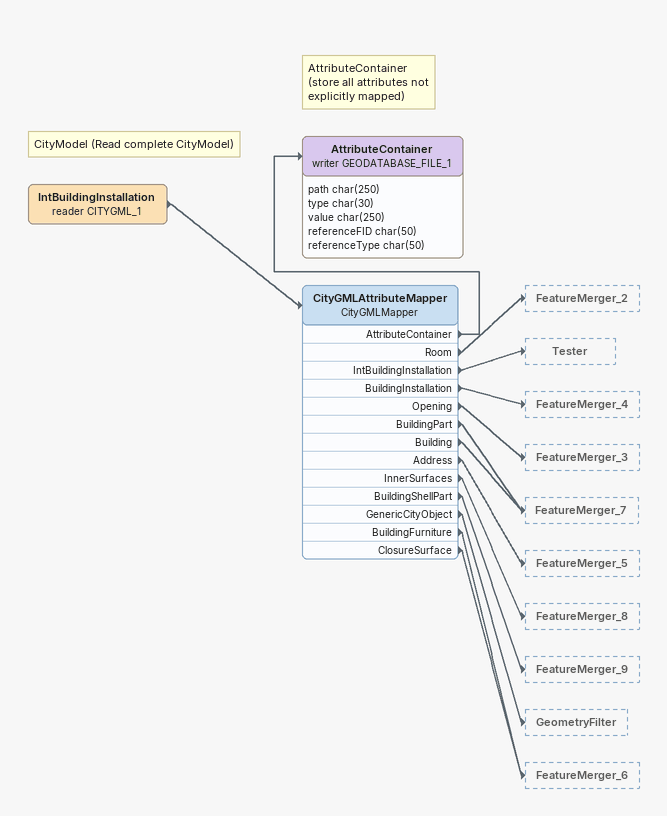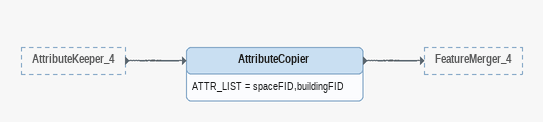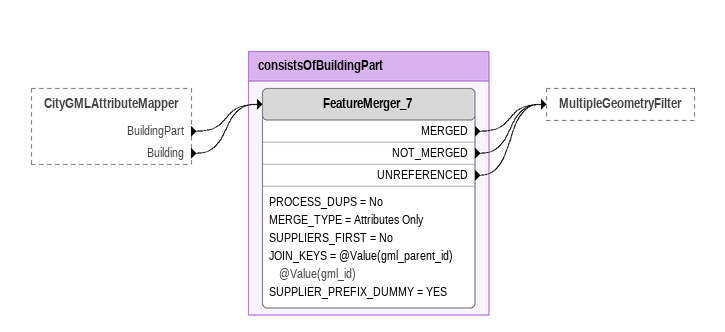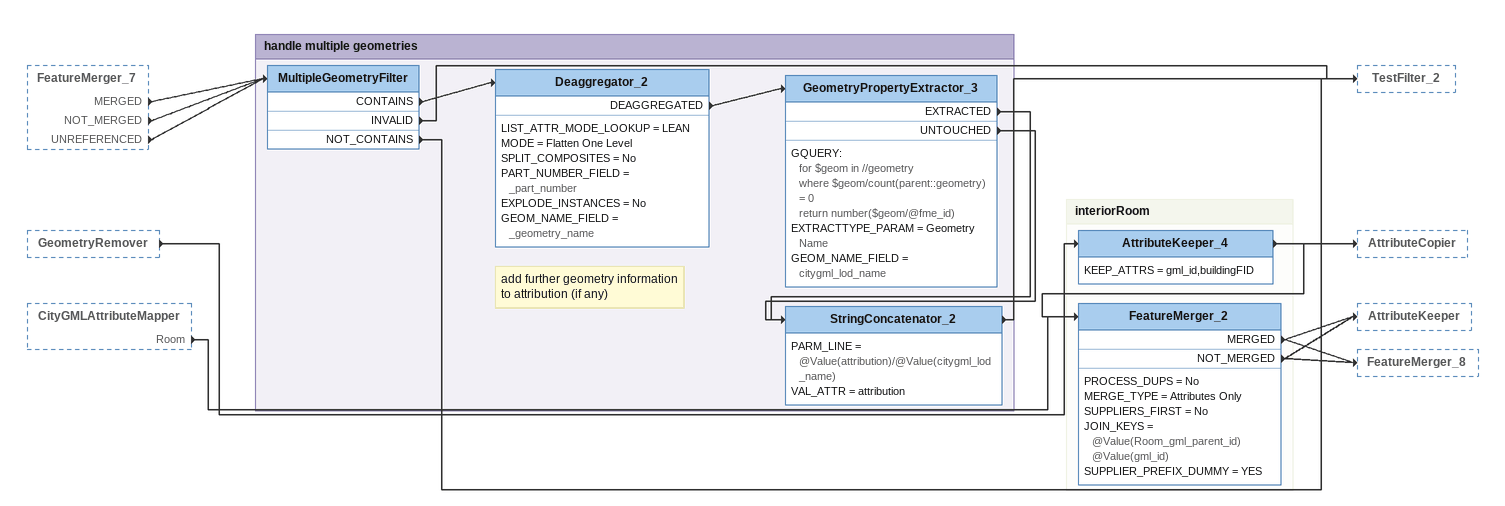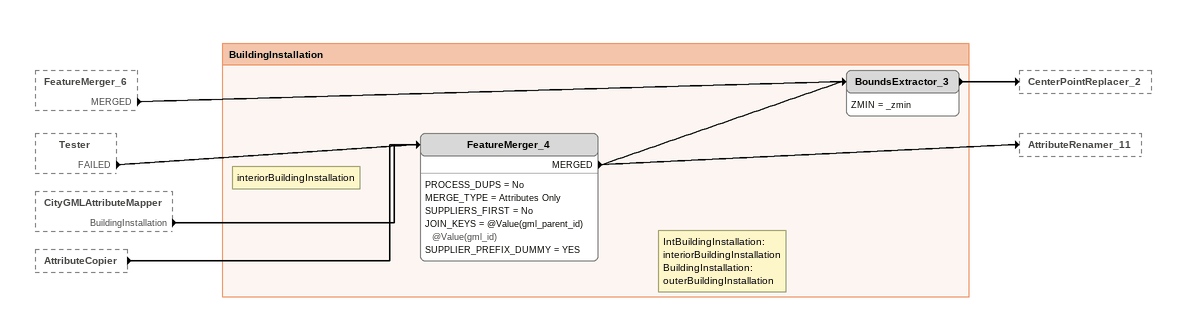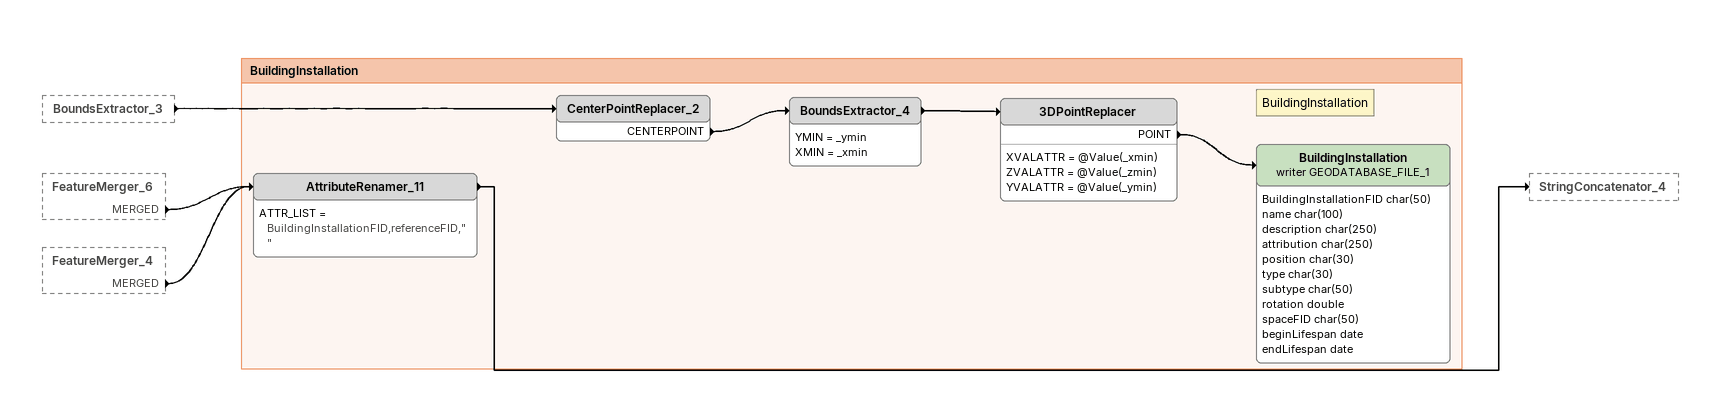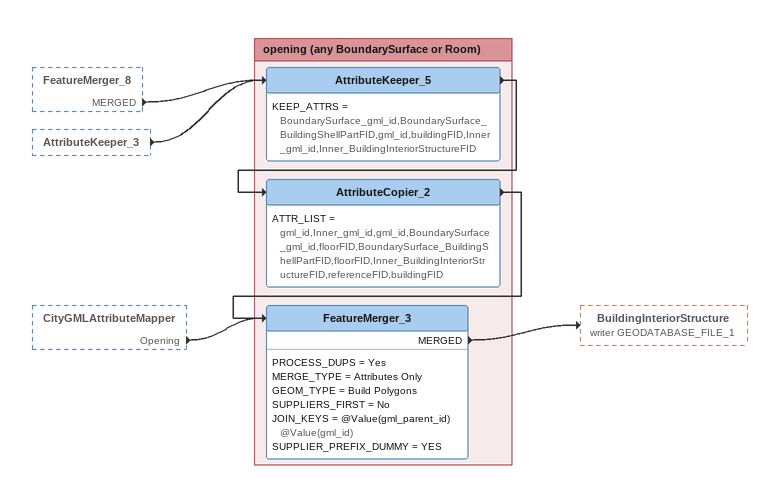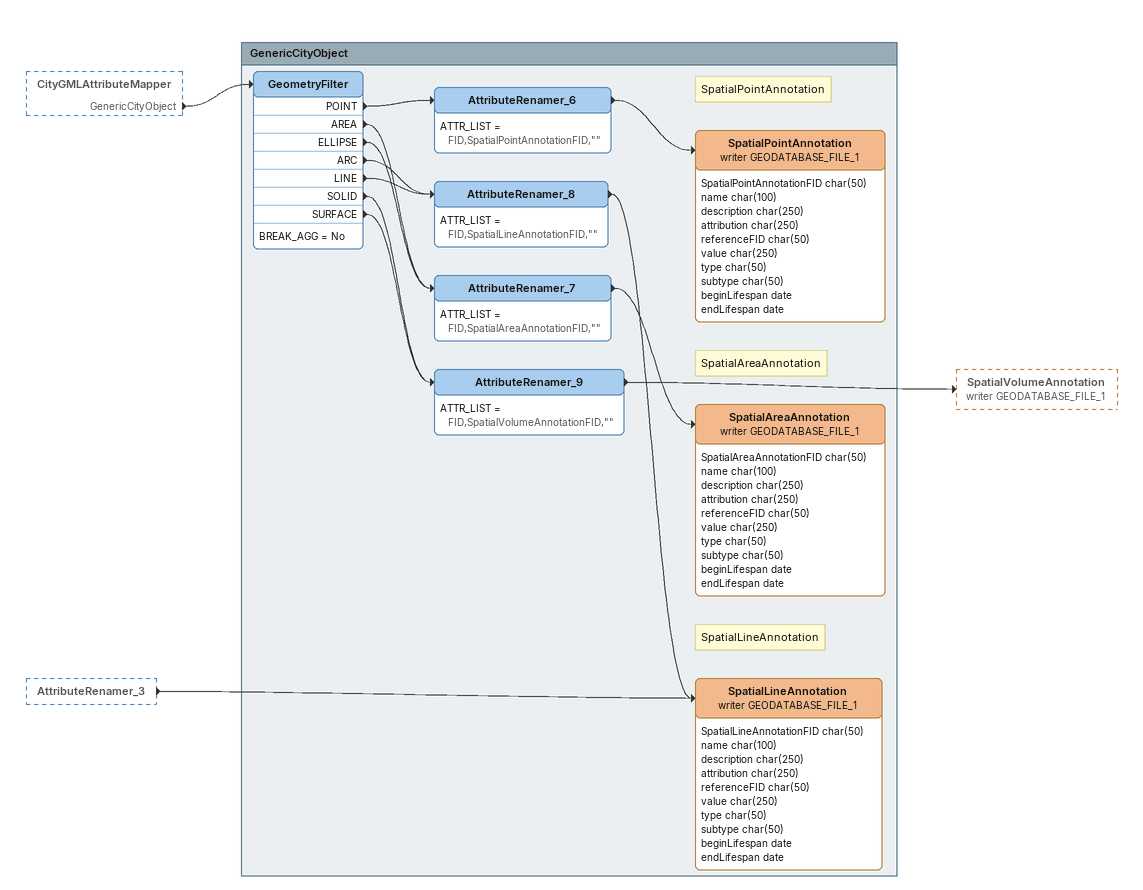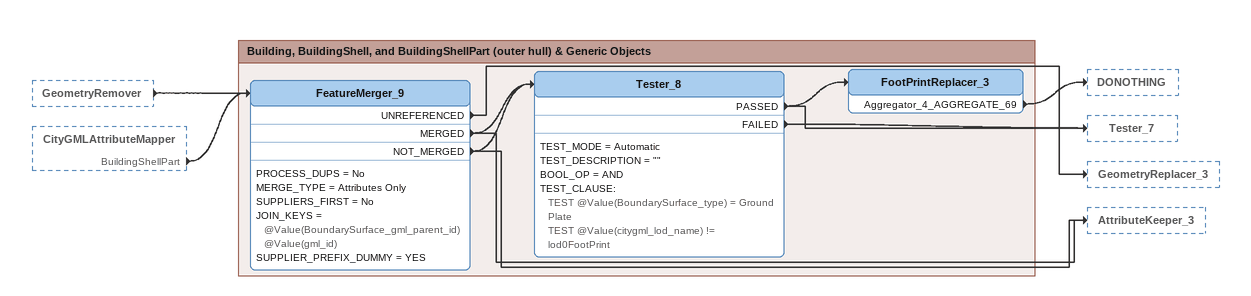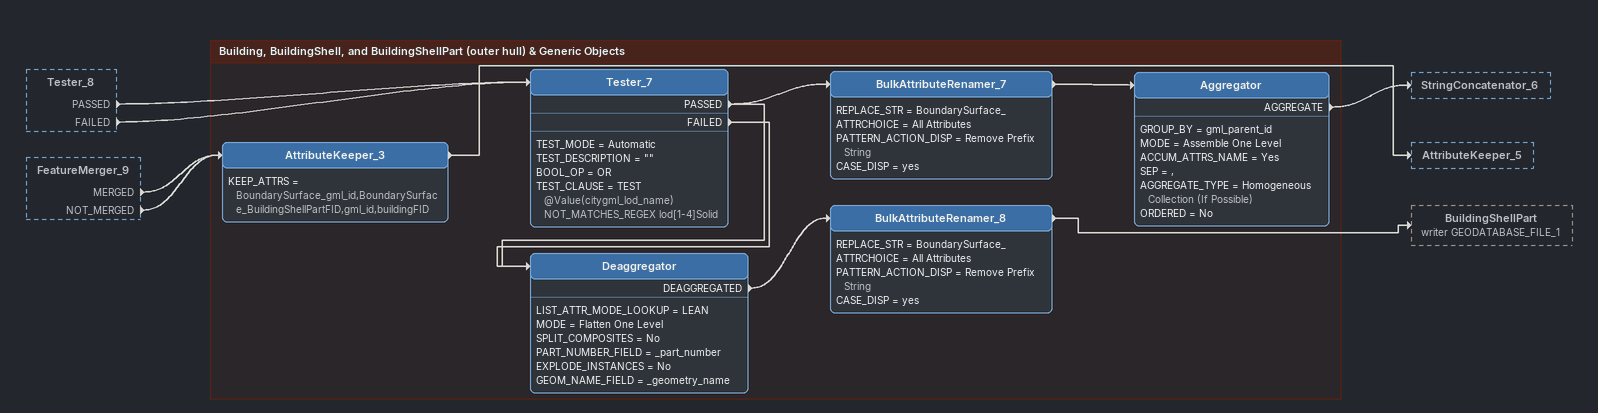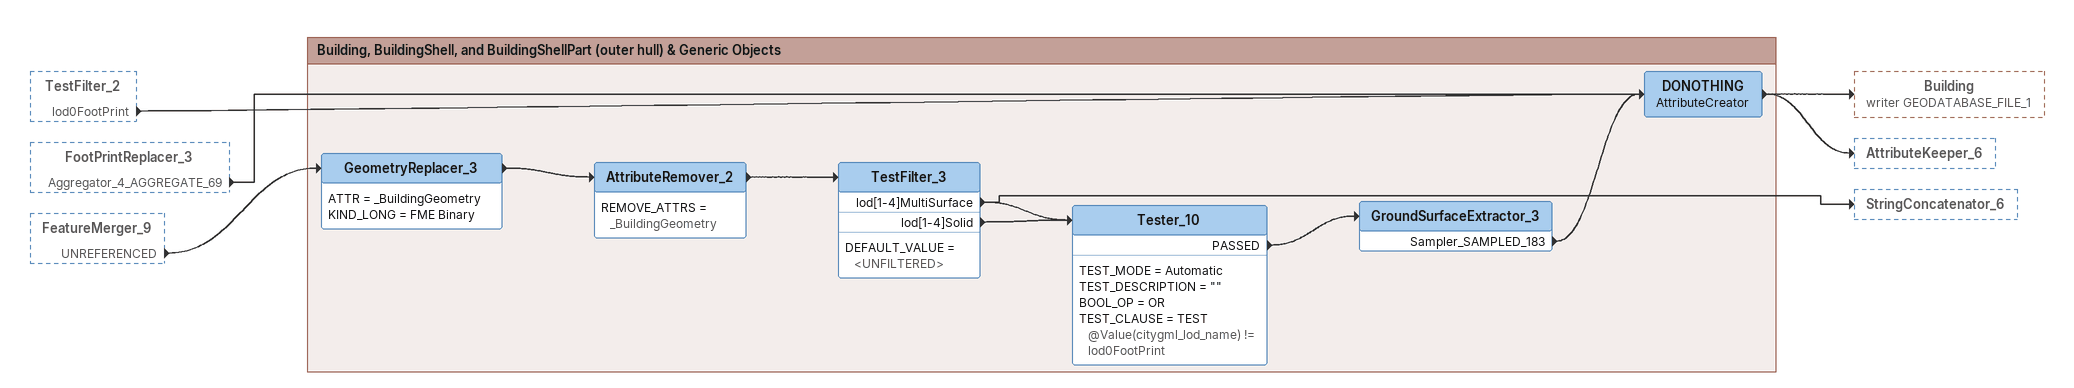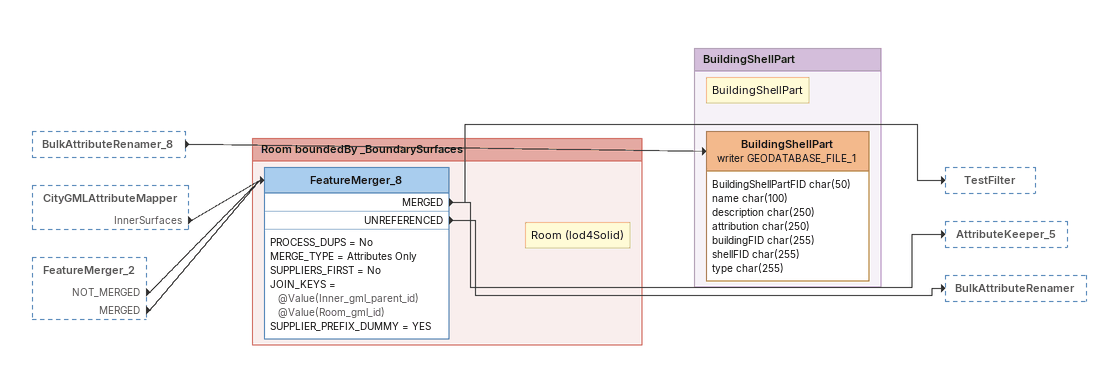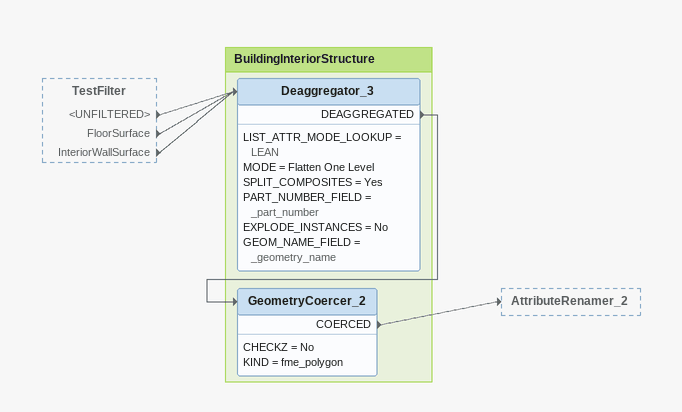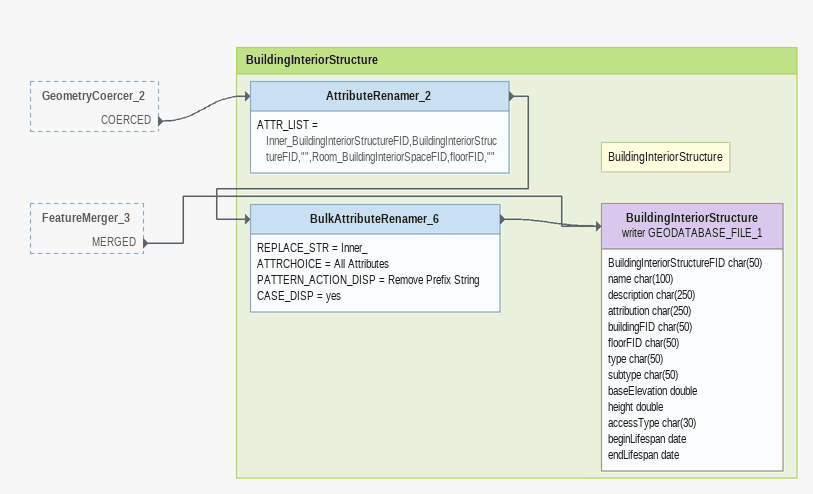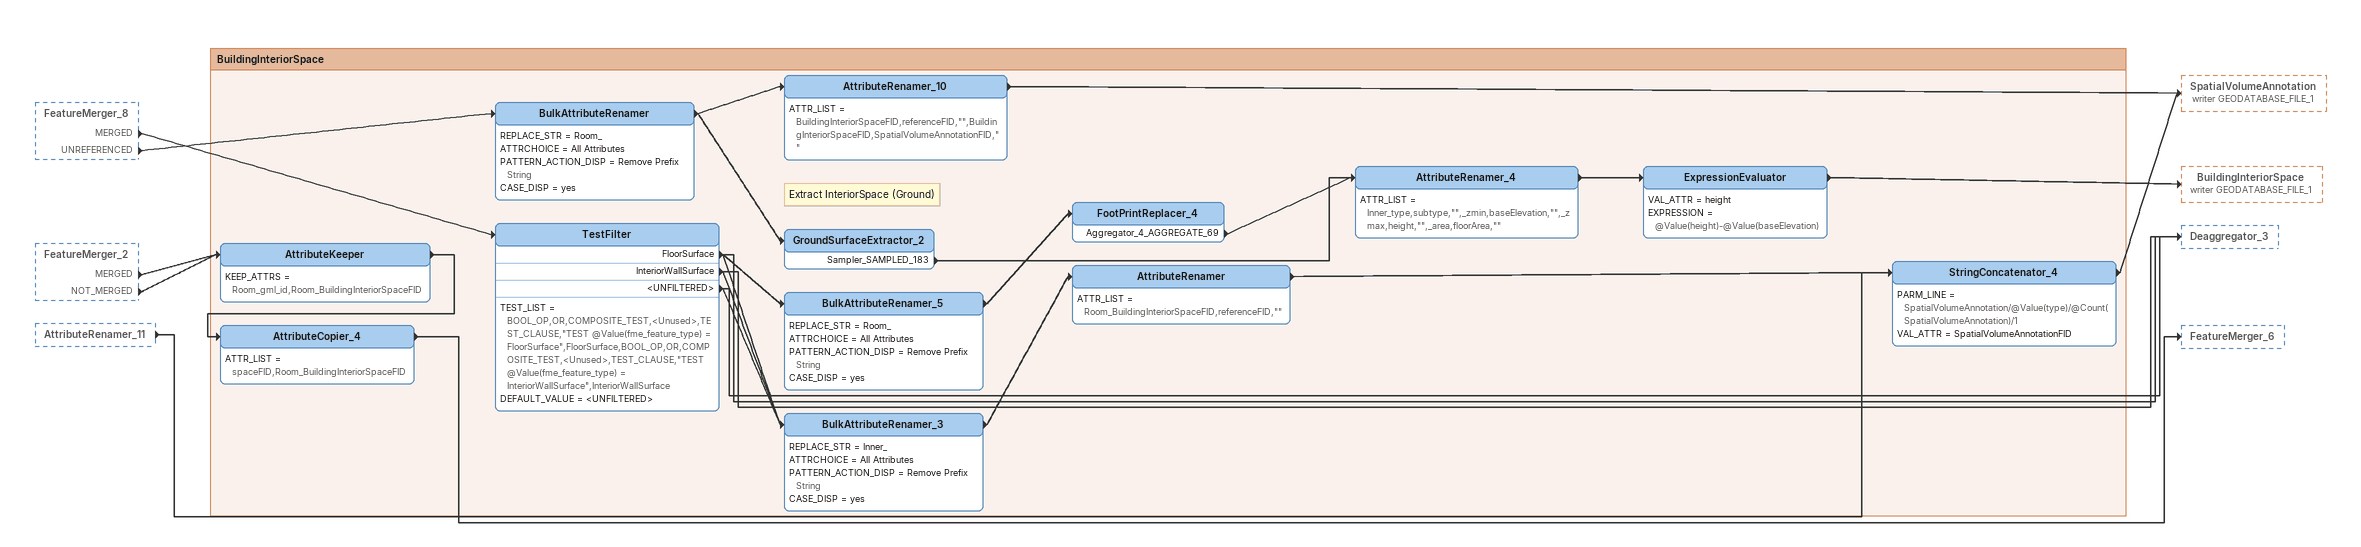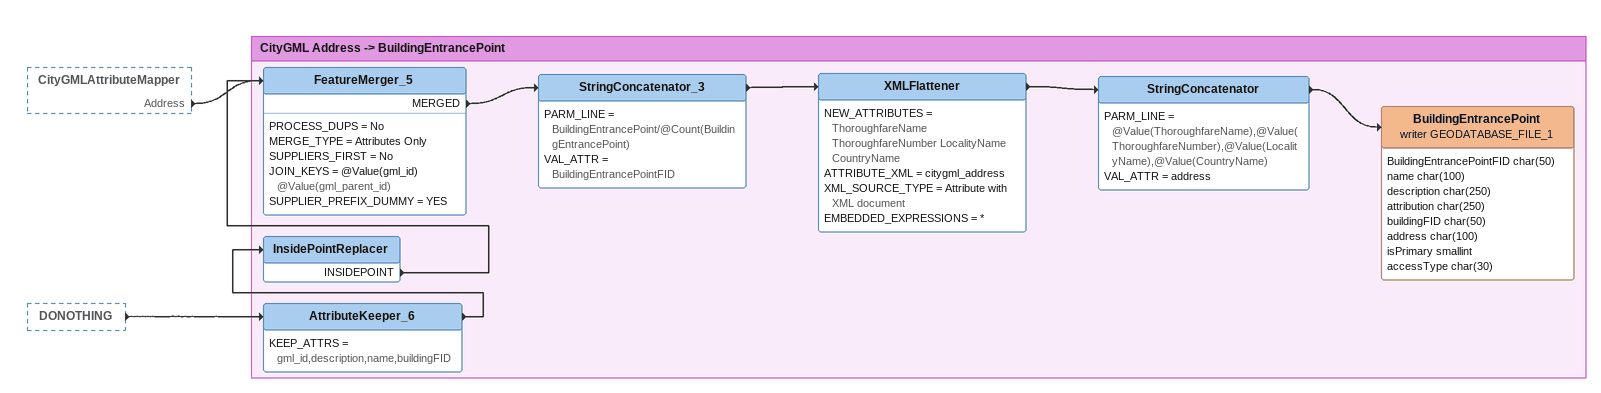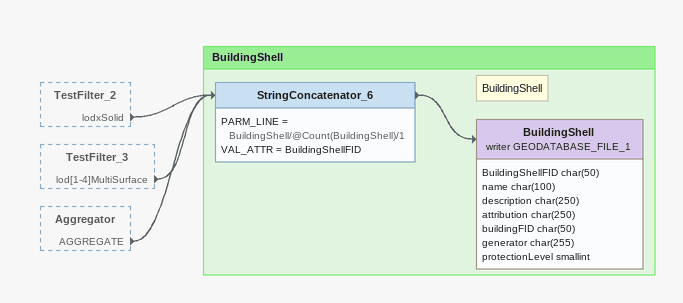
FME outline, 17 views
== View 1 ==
Note: CityModel (Read complete CityModel)
IntBuildingInstallation (reader CITYGML_1)
    -> CityGMLAttributeMapper
CityGMLAttributeMapper: CityGMLMapper
    AttributeContainer -> AttributeContainer (writer GEODATABASE_FILE_1)
    Room -> FeatureMerger_2
    IntBuildingInstallation -> Tester
    BuildingInstallation -> FeatureMerger_4
    Opening -> FeatureMerger_3
    BuildingPart -> FeatureMerger_7
    Building -> FeatureMerger_7
    Address -> FeatureMerger_5
    InnerSurfaces -> FeatureMerger_8
    BuildingShellPart -> FeatureMerger_9
    GenericCityObject -> GeometryFilter
    BuildingFurniture -> FeatureMerger_6
    ClosureSurface -> FeatureMerger_6
Note: AttributeContainer / (store all attributes not / explicitly mapped)
AttributeContainer (writer GEODATABASE_FILE_1)
    attributes: path char(250), type char(30), value char(250), referenceFID char(50), referenceType char(50)

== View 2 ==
AttributeKeeper_4 [outside]
    -> AttributeCopier
AttributeCopier
    ATTR_LIST = spaceFID,buildingFID
    -> FeatureMerger_4

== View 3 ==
CityGMLAttributeMapper [outside]
    BuildingPart -> FeatureMerger_7
    Building -> FeatureMerger_7

Bookmark: consistsOfBuildingPart
FeatureMerger_7
    PROCESS_DUPS = No
    MERGE_TYPE = Attributes Only
    SUPPLIERS_FIRST = No
    JOIN_KEYS = @Value(gml_parent_id) @Value(gml_id)
    SUPPLIER_PREFIX_DUMMY = YES
    MERGED -> MultipleGeometryFilter
    NOT_MERGED -> MultipleGeometryFilter
    UNREFERENCED -> MultipleGeometryFilter

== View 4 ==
FeatureMerger_7 [outside]
    MERGED -> MultipleGeometryFilter
    NOT_MERGED -> MultipleGeometryFilter
    UNREFERENCED -> MultipleGeometryFilter
GeometryRemover [outside]
    -> AttributeKeeper_4
CityGMLAttributeMapper [outside]
    Room -> FeatureMerger_2

Bookmark: handle multiple geometries
MultipleGeometryFilter
    CONTAINS -> Deaggregator_2
    INVALID -> TestFilter_2
    NOT_CONTAINS -> TestFilter_2
Deaggregator_2
    LIST_ATTR_MODE_LOOKUP = LEAN
    MODE = Flatten One Level
    SPLIT_COMPOSITES = No
    PART_NUMBER_FIELD = _part_number
    EXPLODE_INSTANCES = No
    GEOM_NAME_FIELD = _geometry_name
    DEAGGREGATED -> GeometryPropertyExtractor_3
GeometryPropertyExtractor_3
    GQUERY:
      for $geom in //geometry
      where $geom/count(parent::geometry) = 0
      return number($geom/@fme_id)
    EXTRACTTYPE_PARAM = Geometry Name
    GEOM_NAME_FIELD = citygml_lod_name
    EXTRACTED -> StringConcatenator_2
    UNTOUCHED -> StringConcatenator_2
Note: add further geometry information / to attribution (if any)
StringConcatenator_2
    PARM_LINE = @Value(attribution)/@Value(citygml_lod_name)
    VAL_ATTR = attribution
    -> TestFilter_2

Bookmark: interiorRoom
AttributeKeeper_4
    KEEP_ATTRS = gml_id,buildingFID
    -> FeatureMerger_2
    -> AttributeCopier
FeatureMerger_2
    PROCESS_DUPS = No
    MERGE_TYPE = Attributes Only
    SUPPLIERS_FIRST = No
    JOIN_KEYS = @Value(Room_gml_parent_id) @Value(gml_id)
    SUPPLIER_PREFIX_DUMMY = YES
    MERGED -> AttributeKeeper
    NOT_MERGED -> AttributeKeeper
    NOT_MERGED -> FeatureMerger_8
    MERGED -> FeatureMerger_8

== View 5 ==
FeatureMerger_6 [outside]
    MERGED -> BoundsExtractor_3
Tester [outside]
    FAILED -> FeatureMerger_4
CityGMLAttributeMapper [outside]
    BuildingInstallation -> FeatureMerger_4
AttributeCopier [outside]
    -> FeatureMerger_4

Bookmark: BuildingInstallation
Note: interiorBuildingInstallation
Note: IntBuildingInstallation: interiorBuildingInstallation / BuildingInstallation: outerBuildingInstallation
FeatureMerger_4
    PROCESS_DUPS = No
    MERGE_TYPE = Attributes Only
    SUPPLIERS_FIRST = No
    JOIN_KEYS = @Value(gml_parent_id) @Value(gml_id)
    SUPPLIER_PREFIX_DUMMY = YES
    MERGED -> BoundsExtractor_3
    MERGED -> AttributeRenamer_11
BoundsExtractor_3
    ZMIN = _zmin
    -> CenterPointReplacer_2

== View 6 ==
BoundsExtractor_3 [outside]
    -> CenterPointReplacer_2
FeatureMerger_6 [outside]
    MERGED -> AttributeRenamer_11
FeatureMerger_4 [outside]
    MERGED -> AttributeRenamer_11

Bookmark: BuildingInstallation
CenterPointReplacer_2
    CENTERPOINT -> BoundsExtractor_4
BoundsExtractor_4
    YMIN = _ymin
    XMIN = _xmin
    -> 3DPointReplacer
3DPointReplacer
    XVALATTR = @Value(_xmin)
    ZVALATTR = @Value(_zmin)
    YVALATTR = @Value(_ymin)
    POINT -> BuildingInstallation (writer GEODATABASE_FILE_1)
Note: BuildingInstallation
BuildingInstallation (writer GEODATABASE_FILE_1)
    attributes: BuildingInstallationFID char(50), name char(100), description char(250), attribution char(250), position char(30), type char(30), subtype char(50), rotation double, spaceFID char(50), beginLifespan date, endLifespan date
AttributeRenamer_11
    ATTR_LIST = BuildingInstallationFID,referenceFID,""
    -> StringConcatenator_4

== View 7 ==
FeatureMerger_8 [outside]
    MERGED -> AttributeKeeper_5
AttributeKeeper_3 [outside]
    -> AttributeKeeper_5
CityGMLAttributeMapper [outside]
    Opening -> FeatureMerger_3

Bookmark: opening (any BoundarySurface or Room)
AttributeKeeper_5
    KEEP_ATTRS = BoundarySurface_gml_id,BoundarySurface_BuildingShellPartFID,gml_id,buildingFID,Inner_gml_id,Inner_BuildingInteriorStructureFID
    -> AttributeCopier_2
AttributeCopier_2
    ATTR_LIST = gml_id,Inner_gml_id,gml_id,BoundarySurface_gml_id,floorFID,BoundarySurface_BuildingShellPartFID,floorFID,Inner_BuildingInteriorStructureFID,referenceFID,buildingFID
    -> FeatureMerger_3
FeatureMerger_3
    PROCESS_DUPS = Yes
    MERGE_TYPE = Attributes Only
    GEOM_TYPE = Build Polygons
    SUPPLIERS_FIRST = No
    JOIN_KEYS = @Value(gml_parent_id) @Value(gml_id)
    SUPPLIER_PREFIX_DUMMY = YES
    MERGED -> BuildingInteriorStructure (writer GEODATABASE_FILE_1)

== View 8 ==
CityGMLAttributeMapper [outside]
    GenericCityObject -> GeometryFilter
AttributeRenamer_3 [outside]
    -> SpatialLineAnnotation (writer GEODATABASE_FILE_1)

Bookmark: GenericCityObject
GeometryFilter
    BREAK_AGG = No
    POINT -> AttributeRenamer_6
    AREA -> AttributeRenamer_7
    ELLIPSE -> AttributeRenamer_7
    ARC -> AttributeRenamer_8
    LINE -> AttributeRenamer_8
    SOLID -> AttributeRenamer_9
    SURFACE -> AttributeRenamer_9
AttributeRenamer_6
    ATTR_LIST = FID,SpatialPointAnnotationFID,""
    -> SpatialPointAnnotation (writer GEODATABASE_FILE_1)
Note: SpatialPointAnnotation
SpatialPointAnnotation (writer GEODATABASE_FILE_1)
    attributes: SpatialPointAnnotationFID char(50), name char(100), description char(250), attribution char(250), referenceFID char(50), value char(250), type char(50), subtype char(50), beginLifespan date, endLifespan date
AttributeRenamer_8
    ATTR_LIST = FID,SpatialLineAnnotationFID,""
    -> SpatialLineAnnotation (writer GEODATABASE_FILE_1)
AttributeRenamer_7
    ATTR_LIST = FID,SpatialAreaAnnotationFID,""
    -> SpatialAreaAnnotation (writer GEODATABASE_FILE_1)
Note: SpatialAreaAnnotation
SpatialAreaAnnotation (writer GEODATABASE_FILE_1)
    attributes: SpatialAreaAnnotationFID char(50), name char(100), description char(250), attribution char(250), referenceFID char(50), value char(250), type char(50), subtype char(50), beginLifespan date, endLifespan date
AttributeRenamer_9
    ATTR_LIST = FID,SpatialVolumeAnnotationFID,""
    -> SpatialVolumeAnnotation (writer GEODATABASE_FILE_1)
Note: SpatialLineAnnotation
SpatialLineAnnotation (writer GEODATABASE_FILE_1)
    attributes: SpatialLineAnnotationFID char(50), name char(100), description char(250), attribution char(250), referenceFID char(50), value char(250), type char(50), subtype char(50), beginLifespan date, endLifespan date

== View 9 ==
GeometryRemover [outside]
    -> FeatureMerger_9
CityGMLAttributeMapper [outside]
    BuildingShellPart -> FeatureMerger_9

Bookmark: Building, BuildingShell, and BuildingShellPart (outer hull) & Generic Objects
FeatureMerger_9
    PROCESS_DUPS = No
    MERGE_TYPE = Attributes Only
    SUPPLIERS_FIRST = No
    JOIN_KEYS = @Value(BoundarySurface_gml_parent_id) @Value(gml_id)
    SUPPLIER_PREFIX_DUMMY = YES
    UNREFERENCED -> GeometryReplacer_3
    MERGED -> Tester_8
    NOT_MERGED -> Tester_8
    MERGED -> AttributeKeeper_3
    NOT_MERGED -> AttributeKeeper_3
Tester_8
    TEST_MODE = Automatic
    TEST_DESCRIPTION = ""
    BOOL_OP = AND
    TEST_CLAUSE:
      TEST @Value(BoundarySurface_type) = Ground Plate
      TEST @Value(citygml_lod_name) != lod0FootPrint
    PASSED -> FootPrintReplacer_3
    PASSED -> Tester_7
    FAILED -> Tester_7
FootPrintReplacer_3
    Aggregator_4_AGGREGATE_69 -> DONOTHING

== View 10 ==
Tester_8 [outside]
    PASSED -> Tester_7
    FAILED -> Tester_7
FeatureMerger_9 [outside]
    MERGED -> AttributeKeeper_3
    NOT_MERGED -> AttributeKeeper_3

Bookmark: Building, BuildingShell, and BuildingShellPart (outer hull) & Generic Objects
Tester_7
    TEST_MODE = Automatic
    TEST_DESCRIPTION = ""
    BOOL_OP = OR
    TEST_CLAUSE = TEST @Value(citygml_lod_name) NOT_MATCHES_REGEX lod[1-4]Solid
    PASSED -> Deaggregator
    FAILED -> Deaggregator
    PASSED -> BulkAttributeRenamer_7
BulkAttributeRenamer_7
    REPLACE_STR = BoundarySurface_
    ATTRCHOICE = All Attributes
    PATTERN_ACTION_DISP = Remove Prefix String
    CASE_DISP = yes
    -> Aggregator
Aggregator
    GROUP_BY = gml_parent_id
    MODE = Assemble One Level
    ACCUM_ATTRS_NAME = Yes
    SEP = ,
    AGGREGATE_TYPE = Homogeneous Collection (If Possible)
    ORDERED = No
    AGGREGATE -> StringConcatenator_6
Deaggregator
    LIST_ATTR_MODE_LOOKUP = LEAN
    MODE = Flatten One Level
    SPLIT_COMPOSITES = No
    PART_NUMBER_FIELD = _part_number
    EXPLODE_INSTANCES = No
    GEOM_NAME_FIELD = _geometry_name
    DEAGGREGATED -> BulkAttributeRenamer_8
BulkAttributeRenamer_8
    REPLACE_STR = BoundarySurface_
    ATTRCHOICE = All Attributes
    PATTERN_ACTION_DISP = Remove Prefix String
    CASE_DISP = yes
    -> BuildingShellPart (writer GEODATABASE_FILE_1)
AttributeKeeper_3
    KEEP_ATTRS = BoundarySurface_gml_id,BoundarySurface_BuildingShellPartFID,gml_id,buildingFID
    -> AttributeKeeper_5

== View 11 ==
TestFilter_2 [outside]
    lod0FootPrint -> DONOTHING
FootPrintReplacer_3 [outside]
    Aggregator_4_AGGREGATE_69 -> DONOTHING
FeatureMerger_9 [outside]
    UNREFERENCED -> GeometryReplacer_3

Bookmark: Building, BuildingShell, and BuildingShellPart (outer hull) & Generic Objects
GeometryReplacer_3
    ATTR = _BuildingGeometry
    KIND_LONG = FME Binary
    -> AttributeRemover_2
AttributeRemover_2
    REMOVE_ATTRS = _BuildingGeometry
    -> TestFilter_3
TestFilter_3
    DEFAULT_VALUE = <UNFILTERED>
    lod[1-4]MultiSurface -> Tester_10
    lod[1-4]Solid -> Tester_10
    lod[1-4]MultiSurface -> StringConcatenator_6
Tester_10
    TEST_MODE = Automatic
    TEST_DESCRIPTION = ""
    BOOL_OP = OR
    TEST_CLAUSE = TEST @Value(citygml_lod_name) != lod0FootPrint
    PASSED -> GroundSurfaceExtractor_3
GroundSurfaceExtractor_3
    Sampler_SAMPLED_183 -> DONOTHING
DONOTHING: AttributeCreator
    -> Building (writer GEODATABASE_FILE_1)
    -> AttributeKeeper_6

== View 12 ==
BulkAttributeRenamer_8 [outside]
    -> BuildingShellPart (writer GEODATABASE_FILE_1)
CityGMLAttributeMapper [outside]
    InnerSurfaces -> FeatureMerger_8
FeatureMerger_2 [outside]
    NOT_MERGED -> FeatureMerger_8
    MERGED -> FeatureMerger_8

Bookmark: BuildingShellPart
Note: BuildingShellPart
BuildingShellPart (writer GEODATABASE_FILE_1)
    attributes: BuildingShellPartFID char(50), name char(100), description char(250), attribution char(250), buildingFID char(255), shellFID char(255), type char(255)

Bookmark: Room boundedBy _BoundarySurfaces
Note: Room (lod4Solid)
FeatureMerger_8
    PROCESS_DUPS = No
    MERGE_TYPE = Attributes Only
    SUPPLIERS_FIRST = No
    JOIN_KEYS = @Value(Inner_gml_parent_id) @Value(Room_gml_id)
    SUPPLIER_PREFIX_DUMMY = YES
    MERGED -> TestFilter
    MERGED -> AttributeKeeper_5
    UNREFERENCED -> BulkAttributeRenamer

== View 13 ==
TestFilter [outside]
    <UNFILTERED> -> Deaggregator_3
    FloorSurface -> Deaggregator_3
    InteriorWallSurface -> Deaggregator_3

Bookmark: BuildingInteriorStructure
Deaggregator_3
    LIST_ATTR_MODE_LOOKUP = LEAN
    MODE = Flatten One Level
    SPLIT_COMPOSITES = Yes
    PART_NUMBER_FIELD = _part_number
    EXPLODE_INSTANCES = No
    GEOM_NAME_FIELD = _geometry_name
    DEAGGREGATED -> GeometryCoercer_2
GeometryCoercer_2
    CHECKZ = No
    KIND = fme_polygon
    COERCED -> AttributeRenamer_2

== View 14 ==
GeometryCoercer_2 [outside]
    COERCED -> AttributeRenamer_2
FeatureMerger_3 [outside]
    MERGED -> BuildingInteriorStructure (writer GEODATABASE_FILE_1)

Bookmark: BuildingInteriorStructure
AttributeRenamer_2
    ATTR_LIST = Inner_BuildingInteriorStructureFID,BuildingInteriorStructureFID,"",Room_BuildingInteriorSpaceFID,floorFID,""
    -> BulkAttributeRenamer_6
BulkAttributeRenamer_6
    REPLACE_STR = Inner_
    ATTRCHOICE = All Attributes
    PATTERN_ACTION_DISP = Remove Prefix String
    CASE_DISP = yes
    -> BuildingInteriorStructure (writer GEODATABASE_FILE_1)
Note: BuildingInteriorStructure
BuildingInteriorStructure (writer GEODATABASE_FILE_1)
    attributes: BuildingInteriorStructureFID char(50), name char(100), description char(250), attribution char(250), buildingFID char(50), floorFID char(50), type char(50), subtype char(50), baseElevation double, height double, accessType char(30), beginLifespan date, endLifespan date

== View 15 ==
FeatureMerger_8 [outside]
    MERGED -> TestFilter
    UNREFERENCED -> BulkAttributeRenamer
FeatureMerger_2 [outside]
    MERGED -> AttributeKeeper
    NOT_MERGED -> AttributeKeeper
AttributeRenamer_11 [outside]
    -> StringConcatenator_4

Bookmark: BuildingInteriorSpace
BulkAttributeRenamer
    REPLACE_STR = Room_
    ATTRCHOICE = All Attributes
    PATTERN_ACTION_DISP = Remove Prefix String
    CASE_DISP = yes
    -> GroundSurfaceExtractor_2
    -> AttributeRenamer_10
AttributeRenamer_10
    ATTR_LIST = BuildingInteriorSpaceFID,referenceFID,"",BuildingInteriorSpaceFID,SpatialVolumeAnnotationFID,""
    -> SpatialVolumeAnnotation (writer GEODATABASE_FILE_1)
Note: Extract InteriorSpace (Ground)
GroundSurfaceExtractor_2
    Sampler_SAMPLED_183 -> AttributeRenamer_4
TestFilter
    TEST_LIST = BOOL_OP,OR,COMPOSITE_TEST,<Unused>,TEST_CLAUSE,"TEST @Value(fme_feature_type) = FloorSurface",FloorSurface,BOOL_OP,OR,COMPOSITE_TEST,<Unused>,TEST_CLAUSE,"TEST @Value(fme_feature_type) = InteriorWallSurface",InteriorWallSurface
    DEFAULT_VALUE = <UNFILTERED>
    FloorSurface -> BulkAttributeRenamer_3
    InteriorWallSurface -> BulkAttributeRenamer_3
    <UNFILTERED> -> BulkAttributeRenamer_3
    FloorSurface -> BulkAttributeRenamer_5
    <UNFILTERED> -> Deaggregator_3
    FloorSurface -> Deaggregator_3
    InteriorWallSurface -> Deaggregator_3
BulkAttributeRenamer_5
    REPLACE_STR = Room_
    ATTRCHOICE = All Attributes
    PATTERN_ACTION_DISP = Remove Prefix String
    CASE_DISP = yes
    -> FootPrintReplacer_4
FootPrintReplacer_4
    Aggregator_4_AGGREGATE_69 -> AttributeRenamer_4
AttributeRenamer_4
    ATTR_LIST = Inner_type,subtype,"",_zmin,baseElevation,"",_zmax,height,"",_area,floorArea,""
    -> ExpressionEvaluator
ExpressionEvaluator
    VAL_ATTR = height
    EXPRESSION = @Value(height)-@Value(baseElevation)
    -> BuildingInteriorSpace (writer GEODATABASE_FILE_1)
BulkAttributeRenamer_3
    REPLACE_STR = Inner_
    ATTRCHOICE = All Attributes
    PATTERN_ACTION_DISP = Remove Prefix String
    CASE_DISP = yes
    -> AttributeRenamer
AttributeRenamer
    ATTR_LIST = Room_BuildingInteriorSpaceFID,referenceFID,""
    -> StringConcatenator_4
AttributeKeeper
    KEEP_ATTRS = Room_gml_id,Room_BuildingInteriorSpaceFID
    -> AttributeCopier_4
AttributeCopier_4
    ATTR_LIST = spaceFID,Room_BuildingInteriorSpaceFID
    -> FeatureMerger_6
StringConcatenator_4
    PARM_LINE = SpatialVolumeAnnotation/@Value(type)/@Count(SpatialVolumeAnnotation)/1
    VAL_ATTR = SpatialVolumeAnnotationFID
    -> SpatialVolumeAnnotation (writer GEODATABASE_FILE_1)

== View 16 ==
CityGMLAttributeMapper [outside]
    Address -> FeatureMerger_5
DONOTHING [outside]
    -> AttributeKeeper_6

Bookmark: CityGML Address -> BuildingEntrancePoint
AttributeKeeper_6
    KEEP_ATTRS = gml_id,description,name,buildingFID
    -> InsidePointReplacer
InsidePointReplacer
    INSIDEPOINT -> FeatureMerger_5
FeatureMerger_5
    PROCESS_DUPS = No
    MERGE_TYPE = Attributes Only
    SUPPLIERS_FIRST = No
    JOIN_KEYS = @Value(gml_id) @Value(gml_parent_id)
    SUPPLIER_PREFIX_DUMMY = YES
    MERGED -> StringConcatenator_3
StringConcatenator_3
    PARM_LINE = BuildingEntrancePoint/@Count(BuildingEntrancePoint)
    VAL_ATTR = BuildingEntrancePointFID
    -> XMLFlattener
XMLFlattener
    NEW_ATTRIBUTES = ThoroughfareName ThoroughfareNumber LocalityName CountryName
    ATTRIBUTE_XML = citygml_address
    XML_SOURCE_TYPE = Attribute with XML document
    EMBEDDED_EXPRESSIONS = *
    -> StringConcatenator
StringConcatenator
    PARM_LINE = @Value(ThoroughfareName),@Value(ThoroughfareNumber),@Value(LocalityName),@Value(CountryName)
    VAL_ATTR = address
    -> BuildingEntrancePoint (writer GEODATABASE_FILE_1)
BuildingEntrancePoint (writer GEODATABASE_FILE_1)
    attributes: BuildingEntrancePointFID char(50), name char(100), description char(250), attribution char(250), buildingFID char(50), address char(100), isPrimary smallint, accessType char(30)

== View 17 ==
TestFilter_2 [outside]
    lodxSolid -> StringConcatenator_6
TestFilter_3 [outside]
    lod[1-4]MultiSurface -> StringConcatenator_6
Aggregator [outside]
    AGGREGATE -> StringConcatenator_6

Bookmark: BuildingShell
StringConcatenator_6
    PARM_LINE = BuildingShell/@Count(BuildingShell)/1
    VAL_ATTR = BuildingShellFID
    -> BuildingShell (writer GEODATABASE_FILE_1)
Note: BuildingShell
BuildingShell (writer GEODATABASE_FILE_1)
    attributes: BuildingShellFID char(50), name char(100), description char(250), attribution char(250), buildingFID char(50), generator char(255), protectionLevel smallint
